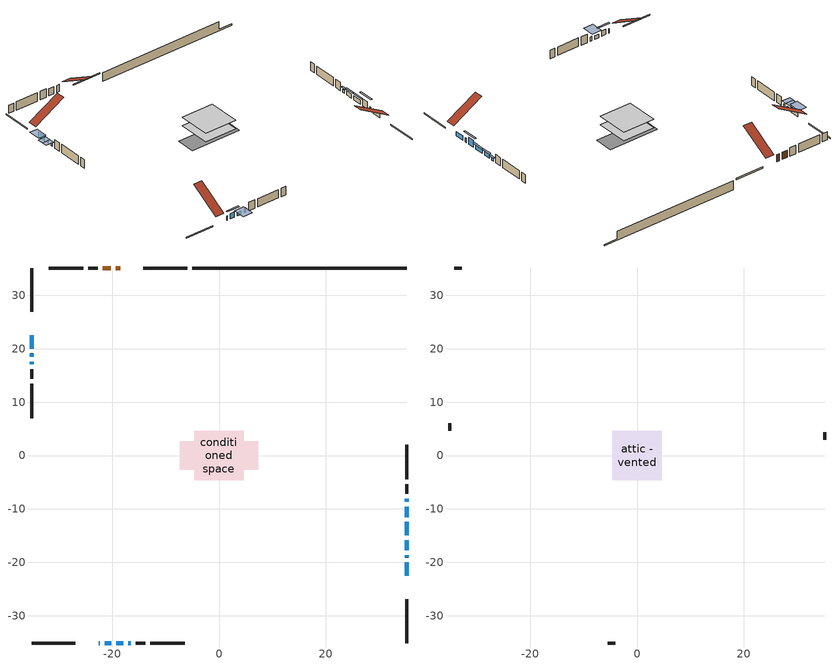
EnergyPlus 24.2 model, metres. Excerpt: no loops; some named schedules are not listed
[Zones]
conditioned space
 floor adiabatic (AdiabaticFloorConstruction): -4.63,-4.63 -4.63,4.63 4.63,4.63 4.63,-4.63 z1.39
 floor foundation (Slab1 construction): -7.32,-2.72 -7.32,2.72 7.32,2.72 7.32,-2.72 z-1.15
 wall outside (RimJoist1 construction): -5.93,35.13 -14.15,35.13 / -35.13,-35.13 -26.91,-35.13 / -35.13,35.13 -35.13,26.91 / 35.13,-35.13 35.13,-26.91 z1.39:1.69
 wall outside (AdiabaticWallConstruction 1): -18.5,35.13 -19.39,35.13 / -20.32,35.13 -21.76,35.13 z1.39:3.42
 wall outside (AdiabaticWallConstruction): -22.56,-35.13 -22.35,-35.13 / 35.13,-22.56 35.13,-20.04 / 35.13,-19.11 35.13,-18.69 / -17.05,-35.13 -16.56,-35.13 / 35.13,-14.98 35.13,-12.46 / 35.13,-11.53 35.13,-9.64 z1.39:2.61; -35.13,22.56 -35.13,20.04 / -21.42,-35.13 -20.16,-35.13 z1.39:2.91; 35.13,-17.76 35.13,-15.91 z1.39:3.47; -19.24,-35.13 -17.98,-35.13 z1.39:2.41; -35.13,19.11 -35.13,18.5 / -35.13,17.57 -35.13,17.06 z1.39:2.36; 35.13,-8.71 35.13,-8.07 z1.39:2.21
 wall outside (Wall1 construction): -22.68,35.13 -24.46,35.13 / -15.64,-35.13 -13.86,-35.13 / -35.13,16.14 -35.13,14.36 / 35.13,-7.15 35.13,-5.36 z1.39:3.83
 wall outside (Wall2 construction): -25.39,35.13 -31.87,35.13 / -12.93,-35.13 -6.45,-35.13 / -35.13,13.43 -35.13,6.95 / 35.13,-4.44 35.13,2.04 z1.39:3.83
 wall foundation (FoundationWall1 construction): -5,35.13,-1.15 -5,35.13,1.39 31.12,35.13,1.39 31.12,35.13,-0.78 35.13,35.13,-0.78 35.13,35.13,-1.15
 window (WindowConstruction): -22.56,-35.13 -22.35,-35.13 z1.39:2.61
 window (WindowConstruction 4): -35.13,22.56 -35.13,20.04 z1.39:2.91
 window (WindowConstruction 5): -21.42,-35.13 -20.16,-35.13 z1.39:2.91
 window (WindowConstruction 9): 35.13,-22.56 35.13,-20.04 z1.39:2.61
 window (WindowConstruction 10): 35.13,-19.11 35.13,-18.69 z1.39:2.61
 window (WindowConstruction 11): 35.13,-17.76 35.13,-15.91 z1.39:3.47
 window (WindowConstruction 12): -19.24,-35.13 -17.98,-35.13 z1.39:2.4
 window (WindowConstruction 6): -35.13,19.11 -35.13,18.5 z1.39:2.36
 window (WindowConstruction 7): -35.13,17.57 -35.13,17.07 z1.39:2.36
 window (WindowConstruction 8): -17.05,-35.13 -16.57,-35.13 z1.39:2.61
 window (WindowConstruction 1): 35.13,-14.98 35.13,-12.46 z1.39:2.61
 window (WindowConstruction 2): 35.13,-11.53 35.13,-9.64 z1.39:2.61
 window (WindowConstruction 3): 35.13,-8.71 35.13,-8.07 z1.39:2.2
 door (Door): -18.5,35.13 -19.39,35.13 z1.39:3.42
 door (Door 1): -20.32,35.13 -21.75,35.13 z1.39:3.42
 ceiling adiabatic (AdiabaticFloorConstruction): 4.63,-4.63 4.63,4.63 -4.63,4.63 -4.63,-4.63 z1.39
attic - vented
 floor to conditioned space (Floor1 construction Reversed): -4.63,-4.63 -4.63,4.63 4.63,4.63 4.63,-4.63 z3.83
 wall outside (Wall3 construction): -32.8,35.13 -34.2,35.13 / -5.52,-35.13 -4.12,-35.13 / -35.13,6.02 -35.13,4.62 / 35.13,2.97 35.13,4.37 z1.39:3.83
 roof outside (Roof1 construction): -17.57,35.13,3.83 -17.57,26.53,8.85 -15.08,26.53,8.85 -15.08,35.13,3.83; -23.49,-35.13,3.83 -23.49,-26.53,8.85 -25.98,-26.53,8.85 -25.98,-35.13,3.83; -35.13,23.49,3.83 -26.53,23.49,8.85 -26.53,25.98,8.85 -35.13,25.98,3.83; 35.13,-23.49,3.83 26.53,-23.49,8.85 26.53,-25.98,8.85 35.13,-25.98,3.83
shading: -35.13,19.58 -35.13,23.02 -37.42,23.02 -37.42,19.58 z3.37; -18.95,-35.13 -22.64,-35.13 -22.64,-35.59 -18.95,-35.59 z4.13; 35.13,-14.69 35.13,-18.98 35.59,-18.98 35.59,-14.69 z4.69; -17.22,-35.13 -19.99,-35.13 -19.99,-38.48 -17.22,-38.48 z3.16; -35.13,17.99 -35.13,19.62 -37.42,19.62 -37.42,17.99 z2.87; -35.13,16.56 -35.13,18.08 -37.42,18.08 -37.42,16.56 z2.87; 35.13,-12 35.13,-15.44 35.59,-15.44 35.59,-12 z3.07; 35.13,-9.18 35.13,-11.99 35.59,-11.99 35.59,-9.18 z3.07; 35.13,-7.61 35.13,-9.17 35.59,-9.17 35.59,-7.61 z2.66
[Building]
Building 1: Terrain=Suburbs
[Site:Location]
Fredericton_NB: Latitude {deg}=45.87; Longitude {deg}=-66.54; Time Zone {hr}=-4; Elevation {m}=21; Keep Site Location Information=Yes
[Site:GroundTemperature:Shallow]
1.40444, -0.745387, -0.917552, 0.102649, 4.19819, 8.27465, 11.8087, 14.0475, 14.2377, 12.4168, 8.97287, 5.02146
[Site:WaterMainsTemperature]
Calculation Method=Schedule; Temperature Schedule=mains temperature schedule
[Material] Roughness=Rough; Thermal Absorptance=0.9
Name | Thickness {m} | Conductivity {W/m-K} | Density {kg/m3} | Specific Heat {J/kg-K} | Solar Absorptance | Visible Absorptance
asphalt or fiberglass shingles | 0.00635 | 0.162714 | 1121.4 | 1465.45 | 0.4 | 0.4
ceiling loosefill ins | 0.169333 | 0.0480833 | 16.02 | 1046.75 | 0.7 | 0.7
ceiling stud and cavity | 0.1397 | 0.0813715 | 65.682 | 1177.47 | 0.7 | 0.7
concrete 4.0 in. | 0.1016 | 1.803125 | 2242.8 | 837.4 | 0.7 | 0.7
concrete 8.0 in. | 0.2032 | 1.803125 | 2242.8 | 837.4 | 0.7 | 0.7
door material | 0.04445 | 0.0451087 | 512.64 | 1214.23 | 0.7 | 0.7
exterior vertical ins | 0.110749 | 0.029427 | 32.04 | 1214.23 | 0.7 | 0.7
floor covering | 0.0127 | 0.0433444 | 54.468 | 1339.84 | 0.6 | 0.6
floor rigid ins; wall rigid ins 1 | 0.512978 | 0.029427 | 32.04 | 1214.23 | 0.7 | 0.7
floor stud and cavity | 0.1397 | 1.75129 | 37.0049 | 1207.88 | 0.7 | 0.7
furniture material conditioned space 1 | 0.1524 | 0.115458 | 640.8 | 1214.23 | 0.6 | 0.6
gypsum board | 0.0127 | 0.160291 | 801 | 837.4 | 0.6 | 0.6
gypsum board 1 | 0.0127 | 0.160291 | 801 | 837.4 | 0.7 | 0.7
osb sheathing 0.5 in. | 0.0127 | 0.115458 | 512.64 | 1214.23 | 0.7 | 0.7
osb sheathing 0.75 in. | 0.01905 | 0.115458 | 512.64 | 1214.23 | 0.7 | 0.7
osb sheathing 2.0 in. | 0.0508 | 0.115458 | 512.64 | 1214.23 | 0.7 | 0.7
rim joist rigid ins | 0.103632 | 0.029427 | 32.04 | 1214.23 | 0.7 | 0.7
rim joist stud and cavity | 0.0508 | 0.0270237 | 125.044 | 1163.47 | 0.6 | 0.6
wall rigid ins | 0.051816 | 0.029427 | 32.04 | 1214.23 | 0.7 | 0.7
wall stud and cavity | 0.1397 | 0.297156 | 139.0536 | 1170.24 | 0.7 | 0.7
wall stud and cavity 1 | 0.1397 | 0.209893 | 139.0536 | 1170.24 | 0.7 | 0.7
wall stud and cavity 2 | 0.0889 | 6.1454 | 50.32683 | 1063.81 | 0.6 | 0.6
wall stud and cavity 3 | 0.0889 | 0.380278 | 52.3479 | 1209.89 | 0.7 | 0.7
wall stud and cavity 4 | 0.0889 | 0.391764 | 83.0341 | 1211.67 | 0.7 | 0.7
wood siding | 0.0254 | 0.102417 | 544.68 | 1172.36 | 0.4 | 0.4
wood siding 1 | 0.00254 | 0.102417 | 544.68 | 1172.36 | 0.4 | 0.4
wood siding 2; wood siding 3; wood siding 4 | 0.0254 | 0.102417 | 544.68 | 1172.36 | 0.7 | 0.7
[WindowMaterial:SimpleGlazingSystem]
Name | U-Factor {W/m2-K} | Solar Heat Gain Coefficient
WindowMaterial | 6.93965 | 0.69
WindowMaterial 1 | 2.93325 | 0.6
WindowMaterial 2 | 2.91679 | 0.63
WindowMaterial 3 | 2.99742 | 0.5
WindowMaterial 4 | 2.80153 | 0.62
WindowMaterial 5 | 2.92303 | 0.62
WindowMaterial 6 | 2.97584 | 0.61
WindowMaterial 7 | 3.09848 | 0.49
WindowMaterial 8 | 2.39214 | 0.56
WindowMaterial 9 | 2.94348 | 0.59
[Construction]
AdiabaticFloorConstruction: floor stud and cavity, floor rigid ins, osb sheathing 0.75 in., floor covering
AdiabaticWallConstruction: wood siding 3, wall rigid ins 1, wall stud and cavity 3, gypsum board
AdiabaticWallConstruction 1: wood siding 4, wall rigid ins 1, wall stud and cavity 3, gypsum board
Door; Door 1: door material
Floor1 construction Reversed: gypsum board, ceiling stud and cavity, ceiling loosefill ins
FoundationWall1 construction: concrete 8.0 in., gypsum board 1
furniture construction conditioned space 1: furniture material conditioned space 1
PartitionWallConstruction: gypsum board, wall stud and cavity 4, gypsum board
RimJoist1 construction: wood siding 2, rim joist rigid ins, osb sheathing 2.0 in., rim joist stud and cavity
Roof1 construction: asphalt or fiberglass shingles
Slab1 construction: concrete 4.0 in.
Wall1 construction: wood siding, wall rigid ins, osb sheathing 0.5 in., wall stud and cavity, gypsum board
Wall2 construction: wood siding, wall rigid ins, osb sheathing 0.5 in., wall stud and cavity 1, gypsum board
Wall3 construction: wood siding 1, wall stud and cavity 2
WindowConstruction: WindowMaterial
WindowConstruction 1; WindowConstruction 9: WindowMaterial 1
WindowConstruction 10; WindowConstruction 3: WindowMaterial 3
WindowConstruction 11: WindowMaterial 8
WindowConstruction 12: WindowMaterial 9
WindowConstruction 2: WindowMaterial 2
WindowConstruction 4: WindowMaterial 4
WindowConstruction 5: WindowMaterial 5
WindowConstruction 6; WindowConstruction 8: WindowMaterial 6
WindowConstruction 7: WindowMaterial 7
[Zone] Multiplier=1; Part of Total Floor Area=Yes
Name | Volume {m3}
attic - vented | 66.602
conditioned space | 426.4
[Space]
Name | Zone | Volume {m3}
attic - vented 1 | attic - vented | 66.602
conditioned space 1 | conditioned space | 426.4
[ZoneInfiltration:EffectiveLeakageArea]
infil attic - vented 1: Zone or Space=attic - vented 1; Schedule=Always On Discrete; Effective Air Leakage Area {cm2}=3427.2; Stack Coefficient=0.000518526; Wind Coefficient=1.53853e-05
[ZoneMixing]
whole house fan mix: Zone or Space=attic - vented; Schedule=Always On Continuous; Design Flow Rate Calculation Method=Flow/Zone; Design Flow Rate {m3/s}=0; Source Zone or Space=conditioned space
[SurfaceProperty:ExposedFoundationPerimeter]
Slab1: Exposed Perimeter Calculation Method=TotalExposedPerimeter; Total Exposed Perimeter {m}=40.13
[InternalMass] Zone or ZoneList=conditioned space; Space or SpaceList=conditioned space 1
Name | Construction | Surface Area {m2}
furniture mass conditioned space 1 | furniture construction conditioned space 1 | 66.0801
partition wall mass | PartitionWallConstruction | 165.2
[Lights]
interior lighting: Zone or ZoneList or Space or SpaceList=conditioned space 1; Schedule=interior lighting schedule; Design Level Calculation Method=LightingLevel; Lighting Level {W}=343.2; Return Air Fraction=0; Fraction Radiant=0.6; Fraction Visible=0.2; Fraction Replaceable=1
[People]
occupants: Zone or ZoneList or Space or SpaceList=conditioned space 1; Number of People Schedule=occupants schedule; Number of People Calculation Method=People; Number of People=3; Fraction Radiant=0.314171; Sensible Heat Fraction=0.56303; Activity Level Schedule=occupants activity schedule; Carbon Dioxide Generation Rate {m3/s-W}=0; Enable ASHRAE 55 Comfort Warnings=No; Mean Radiant Temperature Calculation Type=EnclosureAveraged
[ElectricEquipment] Zone or ZoneList or Space or SpaceList=conditioned space 1; Design Level Calculation Method=EquipmentLevel
Name | Schedule | Design Level {W} | Fraction Latent | Fraction Radiant | Fraction Lost
clothes dryer | clothes dryer schedule | 140.772 | 0.015 | 0.081 | 0.85
clothes washer | clothes washer schedule | 32.1985 | 0.03 | 0.162 | 0.7
cooking range | cooking range schedule | 215.147 | 0.08 | 0.432 | 0.2
dishwasher | dishwasher schedule | 66.8632 | 0.3 | 0.18 | 0.4
fridge | fridge schedule | 72.9452 | 0 | 0.6 | 0
mech vent bath fan 0 | mech vent bath fan 0 schedule | 25.1 | 0 | 0 | 1
mech vent house fan | mech vent house fan schedule | 33.5567 | 0 | 0 | 0.5
mech vent house fan cfis | mech vent house fan cfis schedule | 0 | 0 | 0 | 0
misc plug loads | misc plug loads schedule | 494.7 | 0.045 | 0.513 | 0.1
whole house fan | Always On Discrete | 0 | 0 | 0 | 1
[OtherEquipment] Zone or ZoneList or Space or SpaceList=conditioned space 1; Design Level Calculation Method=EquipmentLevel
Name | Fuel Type | Schedule | Design Level {W} | Fraction Latent | Fraction Radiant | Fraction Lost
clothes dryer 1 | Electricity | clothes dryer schedule | 0 | 0.015 | 0.081 | 0.85
cooking range 1 | Electricity | cooking range schedule | 0 | 0.08 | 0.432 | 0.2
general water use latent | None | general water use schedule | 62.594 | 1 | 0 | 0
general water use sensible | None | general water use schedule | -61.6891 | 0 | 0.6 | 0
mech vent house fan latent load | None | Always On Discrete | 0 | 1 | 0 | 0
mech vent house fan sensible load | None | Always On Discrete | 0 | 0 | 0 | 0
water heater energy adjustment1 | Electricity | Always On Discrete | 0.01 | 0 | 0 | 1
[ZoneInfiltration:DesignFlowRate] Zone or ZoneList or Space or SpaceList=conditioned space 1; Schedule=Always On Discrete; Design Flow Rate Calculation Method=Flow/Zone; Design Flow Rate {m3/s}=0
infil flow; natural vent flow; whole house fan flow
[ZoneControl:Thermostat]
conditioned space Thermostat: Zone or ZoneList=conditioned space; Control Type Schedule=conditioned space Thermostat Schedule; Control 1=conditioned space temperature setpoint; Temperature Difference Between Cutout And Setpoint {deltaC}=0
[ZoneHVAC:Baseboard:Convective:Electric]
electric baseboard: Availability Schedule=Always On Discrete; Heating Design Capacity {W}=6440.24; Efficiency=1
[Zone equipment]
conditioned space: electric baseboard
[Foundation:Kiva]
Foundation Kiva 1: Initial Indoor Air Temperature {C}=18; Wall Height Above Grade {m}=1.38998; Wall Depth Below Slab {m}=0.2032; Custom Block Material Name 1=exterior vertical ins; Custom Block Depth 1 {m}=2.53999; Custom Block X Position 1 {m}=0.2159; Custom Block Z Position 1 {m}=0
[Foundation:Kiva:Settings]
Soil Conductivity {W/m-K}=0.849921; Soil Density {kg/m3}=1842.3; Soil Specific Heat {J/kg-K}=418.7; Ground Solar Absorptivity=0.9; Ground Thermal Absorptivity=0.9; Ground Surface Roughness {m}=0.03; Far-Field Width {m}=40; Deep-Ground Boundary Condition=ZeroFlux; Deep-Ground Depth {m}=40; Minimum Cell Dimension {m}=0.2; Maximum Cell Growth Coefficient=3; Simulation Timestep=Timestep
[Exterior:Lights]
exterior lighting: Schedule=exterior lighting schedule; Design Level {W}=75.6
[EnergyManagementSystem:GlobalVariable]
infil_program_Qfan
infil_program_Qinf
natural_vent_program_Qnv
natural_vent_program_Qwhf
[EnergyManagementSystem:Sensor]
Name | Output:Variable or Output:Meter Index Key | Output:Variable or Output:Meter
airflow_gain | infil flow | Infiltration Sensible Heat Gain Energy
airflow_gain_1 | natural vent flow | Infiltration Sensible Heat Gain Energy
airflow_gain_2 | whole house fan flow | Infiltration Sensible Heat Gain Energy
airflow_loss | infil flow | Infiltration Sensible Heat Loss Energy
airflow_loss_1 | natural vent flow | Infiltration Sensible Heat Loss Energy
airflow_loss_2 | whole house fan flow | Infiltration Sensible Heat Loss Energy
clg_load_cond |  | Cooling:EnergyTransfer:Zone:CONDITIONED SPACE
clg_sp_s; clg_sp_s_1 | cooling setpoint | Schedule Value
clothes_dryer_exhaust_0_sch_s | clothes dryer exhaust 0 schedule | Schedule Value
conditioned_space_clg_unmet_s | conditioned space | Zone Cooling Setpoint Not Met Time
conditioned_space_htg_unmet_s | conditioned space | Zone Heating Setpoint Not Met Time
cool_season | cooling season schedule | Schedule Value
fridge_tin_s | conditioned space | Zone Mean Air Temperature
htg_load_cond |  | Heating:EnergyTransfer:Zone:CONDITIONED SPACE
htg_sp_s; htg_sp_s_1 | heating setpoint | Schedule Value
ig_ee_conv | clothes dryer | Electric Equipment Convective Heating Energy
ig_ee_conv_2 | cooking range | Electric Equipment Convective Heating Energy
ig_ee_conv_4 | fridge | Electric Equipment Convective Heating Energy
ig_ee_conv_5 | misc plug loads | Electric Equipment Convective Heating Energy
ig_ee_conv_6 | whole house fan | Electric Equipment Convective Heating Energy
ig_ee_rad | clothes dryer | Electric Equipment Radiant Heating Energy
ig_ee_rad_2 | cooking range | Electric Equipment Radiant Heating Energy
ig_ee_rad_4 | fridge | Electric Equipment Radiant Heating Energy
ig_ee_rad_5 | misc plug loads | Electric Equipment Radiant Heating Energy
ig_ee_rad_6 | whole house fan | Electric Equipment Radiant Heating Energy
ig_lgt_conv | interior lighting | Lights Convective Heating Energy
ig_lgt_rad | interior lighting | Lights Radiant Heating Energy
ig_lgt_vis | interior lighting | Lights Visible Radiation Heating Energy
ig_oe_conv | clothes dryer 1 | Other Equipment Convective Heating Energy
ig_oe_conv_1 | cooking range 1 | Other Equipment Convective Heating Energy
ig_oe_conv_2 | general water use latent | Other Equipment Convective Heating Energy
ig_oe_conv_3 | general water use sensible | Other Equipment Convective Heating Energy
ig_oe_conv_4 | water heater energy adjustment1 | Other Equipment Convective Heating Energy
ig_oe_rad | clothes dryer 1 | Other Equipment Radiant Heating Energy
ig_oe_rad_1 | cooking range 1 | Other Equipment Radiant Heating Energy
ig_oe_rad_2 | general water use latent | Other Equipment Radiant Heating Energy
ig_oe_rad_3 | general water use sensible | Other Equipment Radiant Heating Energy
ig_oe_rad_4 | water heater energy adjustment1 | Other Equipment Radiant Heating Energy
ig_ppl_conv | occupants | People Convective Heating Energy
ig_ppl_rad | occupants | People Radiant Heating Energy
im_conv | furniture mass conditioned space 1 | Surface Inside Face Convection Heat Gain Energy
im_conv_1 | partition wall mass | Surface Inside Face Convection Heat Gain Energy
im_ig | furniture mass conditioned space 1 | Surface Inside Face Internal Gains Radiation Heat Gain Energy
im_ig_1 | partition wall mass | Surface Inside Face Internal Gains Radiation Heat Gain Energy
im_lgt | furniture mass conditioned space 1 | Surface Inside Face Lights Radiation Heat Gain Energy
im_lgt_1 | partition wall mass | Surface Inside Face Lights Radiation Heat Gain Energy
im_sol | furniture mass conditioned space 1 | Surface Inside Face Solar Radiation Heat Gain Energy
im_sol_1 | partition wall mass | Surface Inside Face Solar Radiation Heat Gain Energy
im_surf | furniture mass conditioned space 1 | Surface Inside Face Net Surface Thermal Radiation Heat Gain Energy
im_surf_1 | partition wall mass | Surface Inside Face Net Surface Thermal Radiation Heat Gain Energy
mech_vent_bath_fan_0_sch_s | mech vent bath fan 0 schedule | Schedule Value
mv_conv | mech vent bath fan 0 | Electric Equipment Convective Heating Energy
mv_conv_1 | mech vent house fan | Electric Equipment Convective Heating Energy
mv_conv_2 | mech vent house fan cfis | Electric Equipment Convective Heating Energy
mv_conv_3 | mech vent house fan latent load | Other Equipment Convective Heating Energy
mv_conv_4 | mech vent house fan sensible load | Other Equipment Convective Heating Energy
mv_rad | mech vent bath fan 0 | Electric Equipment Radiant Heating Energy
mv_rad_1 | mech vent house fan | Electric Equipment Radiant Heating Energy
mv_rad_2 | mech vent house fan cfis | Electric Equipment Radiant Heating Energy
mv_rad_3 | mech vent house fan latent load | Other Equipment Radiant Heating Energy
mv_rad_4 | mech vent house fan sensible load | Other Equipment Radiant Heating Energy
natural_vent_s | natural vent schedule | Schedule Value
out_pb_s |  | Site Outdoor Air Barometric Pressure
out_wt_s |  | Site Outdoor Air Humidity Ratio
site_vw_s |  | Site Wind Speed
ss_back_out | Window1 | Surface Window Shortwave from Zone Back Out Window Heat Transfer Rate
ss_back_out_1 | Window10 | Surface Window Shortwave from Zone Back Out Window Heat Transfer Rate
ss_back_out_10 | Window6 | Surface Window Shortwave from Zone Back Out Window Heat Transfer Rate
ss_back_out_11 | Window8 | Surface Window Shortwave from Zone Back Out Window Heat Transfer Rate
ss_back_out_12 | Window9 | Surface Window Shortwave from Zone Back Out Window Heat Transfer Rate
ss_back_out_2 | Window12 | Surface Window Shortwave from Zone Back Out Window Heat Transfer Rate
ss_back_out_3 | Window13 | Surface Window Shortwave from Zone Back Out Window Heat Transfer Rate
ss_back_out_4 | Window15 | Surface Window Shortwave from Zone Back Out Window Heat Transfer Rate
ss_back_out_5 | Window16 | Surface Window Shortwave from Zone Back Out Window Heat Transfer Rate
ss_back_out_6 | Window17 | Surface Window Shortwave from Zone Back Out Window Heat Transfer Rate
ss_back_out_7 | Window2 | Surface Window Shortwave from Zone Back Out Window Heat Transfer Rate
ss_back_out_8 | Window3 | Surface Window Shortwave from Zone Back Out Window Heat Transfer Rate
ss_back_out_9 | Window5 | Surface Window Shortwave from Zone Back Out Window Heat Transfer Rate
ss_conv | Door1 | Surface Inside Face Convection Heat Gain Energy
ss_conv_1 | Door2 | Surface Inside Face Convection Heat Gain Energy
ss_conv_10 | Window3 | Surface Inside Face Convection Heat Gain Energy
ss_conv_11 | Window5 | Surface Inside Face Convection Heat Gain Energy
ss_conv_12 | Window6 | Surface Inside Face Convection Heat Gain Energy
ss_conv_13 | Window8 | Surface Inside Face Convection Heat Gain Energy
ss_conv_14 | Window9 | Surface Inside Face Convection Heat Gain Energy
ss_conv_2 | Window1 | Surface Inside Face Convection Heat Gain Energy
ss_conv_3 | Window10 | Surface Inside Face Convection Heat Gain Energy
ss_conv_4 | Window12 | Surface Inside Face Convection Heat Gain Energy
ss_conv_5 | Window13 | Surface Inside Face Convection Heat Gain Energy
ss_conv_6 | Window15 | Surface Inside Face Convection Heat Gain Energy
ss_conv_7 | Window16 | Surface Inside Face Convection Heat Gain Energy
ss_conv_8 | Window17 | Surface Inside Face Convection Heat Gain Energy
ss_conv_9 | Window2 | Surface Inside Face Convection Heat Gain Energy
ss_ig | Door1 | Surface Inside Face Internal Gains Radiation Heat Gain Energy
ss_ig_1 | Door2 | Surface Inside Face Internal Gains Radiation Heat Gain Energy
ss_ig_10 | Window3 | Surface Inside Face Internal Gains Radiation Heat Gain Energy
ss_ig_11 | Window5 | Surface Inside Face Internal Gains Radiation Heat Gain Energy
ss_ig_12 | Window6 | Surface Inside Face Internal Gains Radiation Heat Gain Energy
ss_ig_13 | Window8 | Surface Inside Face Internal Gains Radiation Heat Gain Energy
ss_ig_14 | Window9 | Surface Inside Face Internal Gains Radiation Heat Gain Energy
ss_ig_2 | Window1 | Surface Inside Face Internal Gains Radiation Heat Gain Energy
ss_ig_3 | Window10 | Surface Inside Face Internal Gains Radiation Heat Gain Energy
ss_ig_4 | Window12 | Surface Inside Face Internal Gains Radiation Heat Gain Energy
ss_ig_5 | Window13 | Surface Inside Face Internal Gains Radiation Heat Gain Energy
ss_ig_6 | Window15 | Surface Inside Face Internal Gains Radiation Heat Gain Energy
ss_ig_7 | Window16 | Surface Inside Face Internal Gains Radiation Heat Gain Energy
ss_ig_8 | Window17 | Surface Inside Face Internal Gains Radiation Heat Gain Energy
ss_ig_9 | Window2 | Surface Inside Face Internal Gains Radiation Heat Gain Energy
ss_lgt | Door1 | Surface Inside Face Lights Radiation Heat Gain Energy
ss_lgt_1 | Door2 | Surface Inside Face Lights Radiation Heat Gain Energy
ss_sol | Door1 | Surface Inside Face Solar Radiation Heat Gain Energy
ss_sol_1 | Door2 | Surface Inside Face Solar Radiation Heat Gain Energy
ss_surf | Door1 | Surface Inside Face Net Surface Thermal Radiation Heat Gain Energy
ss_surf_1 | Door2 | Surface Inside Face Net Surface Thermal Radiation Heat Gain Energy
ss_surf_10 | Window3 | Surface Inside Face Net Surface Thermal Radiation Heat Gain Energy
ss_surf_11 | Window5 | Surface Inside Face Net Surface Thermal Radiation Heat Gain Energy
ss_surf_12 | Window6 | Surface Inside Face Net Surface Thermal Radiation Heat Gain Energy
ss_surf_13 | Window8 | Surface Inside Face Net Surface Thermal Radiation Heat Gain Energy
ss_surf_14 | Window9 | Surface Inside Face Net Surface Thermal Radiation Heat Gain Energy
ss_surf_2 | Window1 | Surface Inside Face Net Surface Thermal Radiation Heat Gain Energy
ss_surf_3 | Window10 | Surface Inside Face Net Surface Thermal Radiation Heat Gain Energy
ss_surf_4 | Window12 | Surface Inside Face Net Surface Thermal Radiation Heat Gain Energy
ss_surf_5 | Window13 | Surface Inside Face Net Surface Thermal Radiation Heat Gain Energy
ss_surf_6 | Window15 | Surface Inside Face Net Surface Thermal Radiation Heat Gain Energy
ss_surf_7 | Window16 | Surface Inside Face Net Surface Thermal Radiation Heat Gain Energy
ss_surf_8 | Window17 | Surface Inside Face Net Surface Thermal Radiation Heat Gain Energy
ss_surf_9 | Window2 | Surface Inside Face Net Surface Thermal Radiation Heat Gain Energy
ss_trans_in | Window1 | Surface Window Transmitted Solar Radiation Rate
ss_trans_in_1 | Window10 | Surface Window Transmitted Solar Radiation Rate
ss_trans_in_10 | Window6 | Surface Window Transmitted Solar Radiation Rate
ss_trans_in_11 | Window8 | Surface Window Transmitted Solar Radiation Rate
ss_trans_in_12 | Window9 | Surface Window Transmitted Solar Radiation Rate
ss_trans_in_2 | Window12 | Surface Window Transmitted Solar Radiation Rate
ss_trans_in_3 | Window13 | Surface Window Transmitted Solar Radiation Rate
ss_trans_in_4 | Window15 | Surface Window Transmitted Solar Radiation Rate
ss_trans_in_5 | Window16 | Surface Window Transmitted Solar Radiation Rate
ss_trans_in_6 | Window17 | Surface Window Transmitted Solar Radiation Rate
ss_trans_in_7 | Window2 | Surface Window Transmitted Solar Radiation Rate
ss_trans_in_8 | Window3 | Surface Window Transmitted Solar Radiation Rate
ss_trans_in_9 | Window5 | Surface Window Transmitted Solar Radiation Rate
ss_trans_out | Window1 | Surface Inside Face Initial Transmitted Diffuse Transmitted Out Window Solar Radiation Rate
ss_trans_out_1 | Window10 | Surface Inside Face Initial Transmitted Diffuse Transmitted Out Window Solar Radiation Rate
ss_trans_out_10 | Window6 | Surface Inside Face Initial Transmitted Diffuse Transmitted Out Window Solar Radiation Rate
ss_trans_out_11 | Window8 | Surface Inside Face Initial Transmitted Diffuse Transmitted Out Window Solar Radiation Rate
